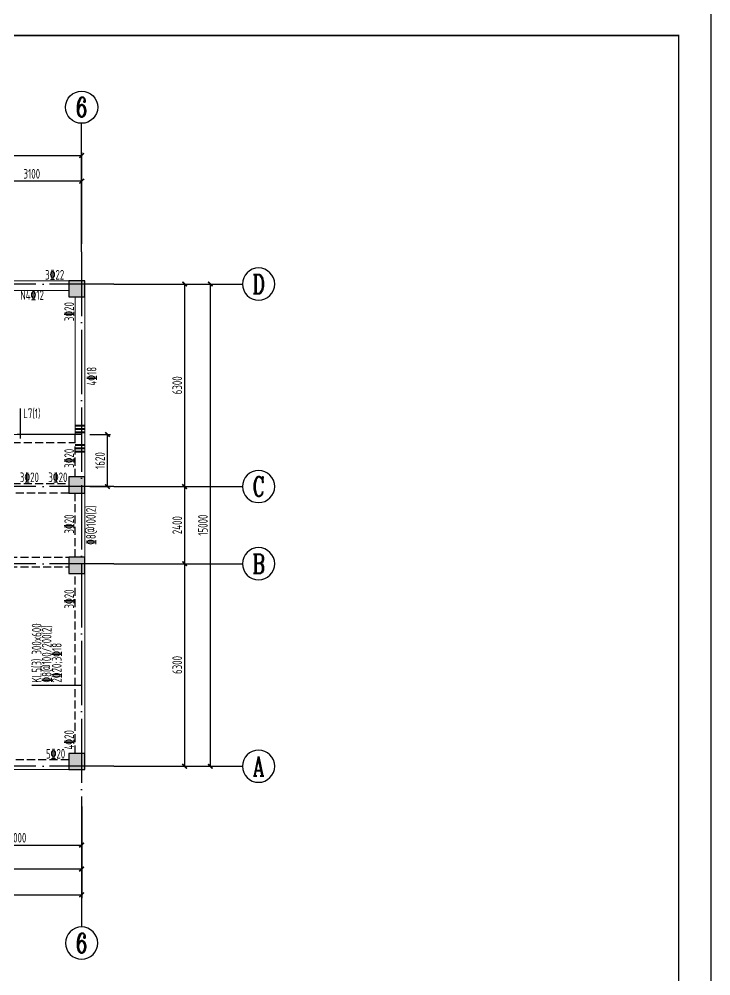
# Model space of a CAD drawing. Extents: x 9731685 to 18866768, y -962146 to 194094.
# Drawn here: x 9814956 to 9836457, y -192956 to -163194 of the extents above; entities that cross this region are included whole.
import ezdxf
from ezdxf.enums import TextEntityAlignment as Align

# ---------------------------------------------------------------- set-up
doc = ezdxf.new("R2010")
doc.units = 0
doc.header["$LTSCALE"] = 1000
for name, pattern in [('3', [500, 300, -200]), ('DASH', [0.35, 0.25, -0.1]), ('DOTE', [2.42, 2, -0.2, 0.02, -0.2])]:
    doc.linetypes.add(name, pattern=pattern)
doc.layers.get('0').update_dxf_attribs({"linetype": 'CONTINUOUS'})
doc.layers.get('Defpoints').update_dxf_attribs({"linetype": 'CONTINUOUS'})
for name, color, linetype in [('AXIS', 1, 'DOTE'), ('AXIS_DIM', 3, 'CONTINUOUS'), ('AXIS_NUM', 7, 'CONTINUOUS'), ('BORDER', 7, 'CONTINUOUS'), ('COLU', 7, 'CONTINUOUS'), ('DIM', 3, 'CONTINUOUS'), ('柱涂实', 54, 'CONTINUOUS'), ('梁虚线', 134, '3')]:
    doc.layers.add(name, color=color, linetype=linetype)
for name, color, linetype, lineweight in [('梁', 4, 'CONTINUOUS', 18), ('梁原位标注', 7, 'CONTINUOUS', 25), ('梁原位标注竖向', 7, 'CONTINUOUS', 25), ('梁集中标注', 2, 'CONTINUOUS', 25), ('梁集中标注竖向', 2, 'CONTINUOUS', 25), ('次梁箍筋', 1, 'CONTINUOUS', 40)]:
    doc.layers.add(name, color=color, linetype=linetype, lineweight=lineweight)
doc.styles.add('TSSD_Axis', font='Complex.shx', dxfattribs={"width": 0.7, "bigfont": 'hztxt.shx'})
doc.styles.add('TSSD_Dimension', font='Tssdeng.shx', dxfattribs={"width": 0.7, "bigfont": 'hztxt.shx'})
doc.styles.add('TSSD_Rein', font='Tssdeng.shx', dxfattribs={"width": 0.7, "bigfont": 'hztxt.shx'})
doc.dimstyles.new('TSSD_100_100$0', dxfattribs={"dimtxt": 300, "dimasz": 100, "dimexe": 100, "dimexo": 250, "dimgap": 80, "dimtad": 1, "dimdec": 0, "dimzin": 0, "dimdsep": 46, "dimtxsty": 'TSSD_Dimension', "dimblk1": 'ARCHTICK', "dimblk2": 'ARCHTICK', "dimsah": 1, "dimcen": 0, "dimclrd": 3, "dimclre": 256, "dimclrt": 7, "dimadec": 1, "dimazin": 0, "dimtfac": 1, "dimtdec": 0, "dimtix": 1, "dimtmove": 2, "dimatfit": 3, "dimldrblk": 'ARCHTICK', "dimfxl": 1, "dimtolj": 1, "dimtzin": 0, "dimarcsym": 0})

# ---------------------------------------------------------------- blocks, each defined once
blk = doc.blocks.new('ts_axno')
at = {"color": 0, "linetype": 'ByBlock', "lineweight": -2}
blk.add_circle((0, 0), 0.5, dxfattribs=at)
at = {"color": 0, "linetype": 'ByBlock', "lineweight": -2, "style": 'TSSD_Axis', "width": 0.7}
blk.add_attdef('A', text='', height=0.6, dxfattribs=at).set_placement((0, 0), align=Align.MIDDLE_CENTER)
blk = doc.blocks.new('_ArchTick')
at = {"color": 0, "linetype": 'ByBlock', "const_width": 0.5}
blk.add_lwpolyline([(-0.71, -0.71), (0.71, 0.71)], dxfattribs=at)
blk = doc.blocks.new('*D26')
at = {"layer": 'AXIS_DIM', "lineweight": -2}
for p, q in [((9813799, -170185), (9813799, -168135)), ((9816899, -170185), (9816899, -168135))]:
    blk.add_line(p, q, dxfattribs=at)
at = {"layer": 'AXIS_DIM', "color": 3, "lineweight": -2}
blk.add_line((9816899, -168235), (9813799, -168235), dxfattribs=at)
at = {"layer": 'Defpoints', "color": 0}
for p in [(9813799, -168235), (9813799, -170435), (9816899, -170435)]:
    blk.add_point(p, dxfattribs=at)
at = {"layer": 'AXIS_DIM', "color": 3, "lineweight": -2, "xscale": 100, "yscale": 100, "zscale": 100, "rotation": 180}
blk.add_blockref('_ArchTick', (9813799, -168235), dxfattribs=at)
at = {"layer": 'AXIS_DIM', "color": 3, "lineweight": -2, "xscale": 100, "yscale": 100, "zscale": 100}
blk.add_blockref('_ArchTick', (9816899, -168235), dxfattribs=at)
at = {"layer": 'AXIS_DIM', "color": 7, "insert": (9815349, -168005), "char_height": 300, "attachment_point": 5, "style": 'TSSD_Dimension'}
blk.add_mtext('\\A1;3100', dxfattribs=at)
blk = doc.blocks.new('*D31')
at = {"layer": 'AXIS_DIM', "lineweight": -2}
for p, q in [((9794899, -170185), (9794899, -167335)), ((9816899, -170185), (9816899, -167335))]:
    blk.add_line(p, q, dxfattribs=at)
at = {"layer": 'AXIS_DIM', "color": 3, "lineweight": -2}
blk.add_line((9794899, -167435), (9816899, -167435), dxfattribs=at)
at = {"layer": 'Defpoints', "color": 0}
for p in [(9816899, -167435), (9794899, -170435), (9816899, -170435)]:
    blk.add_point(p, dxfattribs=at)
at = {"layer": 'AXIS_DIM', "color": 3, "lineweight": -2, "xscale": 100, "yscale": 100, "zscale": 100, "rotation": 180}
blk.add_blockref('_ArchTick', (9794899, -167435), dxfattribs=at)
at = {"layer": 'AXIS_DIM', "color": 3, "lineweight": -2, "xscale": 100, "yscale": 100, "zscale": 100}
blk.add_blockref('_ArchTick', (9816899, -167435), dxfattribs=at)
at = {"layer": 'AXIS_DIM', "color": 7, "insert": (9805899, -167205), "char_height": 300, "attachment_point": 5, "style": 'TSSD_Dimension'}
blk.add_mtext('\\A1;22000', dxfattribs=at)
blk = doc.blocks.new('*D36')
at = {"layer": 'AXIS_DIM', "lineweight": -2}
for p, q in [((9809499, -187685), (9809499, -189735)), ((9816899, -187685), (9816899, -189735))]:
    blk.add_line(p, q, dxfattribs=at)
at = {"layer": 'AXIS_DIM', "color": 3, "lineweight": -2}
blk.add_line((9816899, -189635), (9809499, -189635), dxfattribs=at)
at = {"layer": 'Defpoints', "color": 0}
for p in [(9809499, -187435), (9816899, -187435), (9809499, -189635)]:
    blk.add_point(p, dxfattribs=at)
at = {"layer": 'AXIS_DIM', "color": 3, "lineweight": -2, "xscale": 100, "yscale": 100, "zscale": 100, "rotation": 180}
blk.add_blockref('_ArchTick', (9809499, -189635), dxfattribs=at)
at = {"layer": 'AXIS_DIM', "color": 3, "lineweight": -2, "xscale": 100, "yscale": 100, "zscale": 100}
blk.add_blockref('_ArchTick', (9816899, -189635), dxfattribs=at)
at = {"layer": 'AXIS_DIM', "color": 7, "insert": (9813199, -189405), "char_height": 300, "attachment_point": 5, "style": 'TSSD_Dimension'}
blk.add_mtext('\\A1;7400', dxfattribs=at)
blk = doc.blocks.new('*D39')
at = {"layer": 'AXIS_DIM', "lineweight": -2}
for p, q in [((9794899, -187685), (9794899, -190535)), ((9816899, -187685), (9816899, -190535))]:
    blk.add_line(p, q, dxfattribs=at)
at = {"layer": 'AXIS_DIM', "color": 3, "lineweight": -2}
blk.add_line((9794899, -190435), (9816899, -190435), dxfattribs=at)
at = {"layer": 'Defpoints', "color": 0}
for p in [(9794899, -187435), (9816899, -187435), (9816899, -190435)]:
    blk.add_point(p, dxfattribs=at)
at = {"layer": 'AXIS_DIM', "color": 3, "lineweight": -2, "xscale": 100, "yscale": 100, "zscale": 100, "rotation": 180}
blk.add_blockref('_ArchTick', (9794899, -190435), dxfattribs=at)
at = {"layer": 'AXIS_DIM', "color": 3, "lineweight": -2, "xscale": 100, "yscale": 100, "zscale": 100}
blk.add_blockref('_ArchTick', (9816899, -190435), dxfattribs=at)
at = {"layer": 'AXIS_DIM', "color": 7, "insert": (9805899, -190205), "char_height": 300, "attachment_point": 5, "style": 'TSSD_Dimension'}
blk.add_mtext('\\A1;22000', dxfattribs=at)
blk = doc.blocks.new('*D40')
at = {"layer": 'AXIS_DIM', "lineweight": -2}
for p, q in [((9818149, -171435), (9820199, -171435)), ((9818149, -177735), (9820199, -177735))]:
    blk.add_line(p, q, dxfattribs=at)
at = {"layer": 'AXIS_DIM', "color": 3, "lineweight": -2}
blk.add_line((9820099, -171435), (9820099, -177735), dxfattribs=at)
at = {"layer": 'Defpoints', "color": 0}
for p in [(9817899, -171435), (9817899, -177735), (9820099, -177735)]:
    blk.add_point(p, dxfattribs=at)
at = {"layer": 'AXIS_DIM', "color": 3, "lineweight": -2, "xscale": 100, "yscale": 100, "zscale": 100}
for p, rotation in [((9820099, -171435), 90), ((9820099, -177735), 270)]:
    blk.add_blockref('_ArchTick', p, dxfattribs=dict(at, rotation=rotation))
at = {"layer": 'AXIS_DIM', "color": 7, "insert": (9819869, -174585), "char_height": 300, "attachment_point": 5, "rotation": 90, "style": 'TSSD_Dimension'}
blk.add_mtext('\\A1;6300', dxfattribs=at)
blk = doc.blocks.new('*D41')
at = {"layer": 'AXIS_DIM', "lineweight": -2}
for p, q in [((9818149, -177735), (9820199, -177735)), ((9818149, -180135), (9820199, -180135))]:
    blk.add_line(p, q, dxfattribs=at)
at = {"layer": 'AXIS_DIM', "color": 3, "lineweight": -2}
blk.add_line((9820099, -177735), (9820099, -180135), dxfattribs=at)
at = {"layer": 'Defpoints', "color": 0}
for p in [(9817899, -177735), (9817899, -180135), (9820099, -180135)]:
    blk.add_point(p, dxfattribs=at)
at = {"layer": 'AXIS_DIM', "color": 3, "lineweight": -2, "xscale": 100, "yscale": 100, "zscale": 100}
for p, rotation in [((9820099, -177735), 90), ((9820099, -180135), 270)]:
    blk.add_blockref('_ArchTick', p, dxfattribs=dict(at, rotation=rotation))
at = {"layer": 'AXIS_DIM', "color": 7, "insert": (9819869, -178935), "char_height": 300, "attachment_point": 5, "rotation": 90, "style": 'TSSD_Dimension'}
blk.add_mtext('\\A1;2400', dxfattribs=at)
blk = doc.blocks.new('*D42')
at = {"layer": 'AXIS_DIM', "lineweight": -2}
for p, q in [((9818149, -180135), (9820199, -180135)), ((9818149, -186435), (9820199, -186435))]:
    blk.add_line(p, q, dxfattribs=at)
at = {"layer": 'AXIS_DIM', "color": 3, "lineweight": -2}
blk.add_line((9820099, -180135), (9820099, -186435), dxfattribs=at)
at = {"layer": 'Defpoints', "color": 0}
for p in [(9817899, -180135), (9817899, -186435), (9820099, -186435)]:
    blk.add_point(p, dxfattribs=at)
at = {"layer": 'AXIS_DIM', "color": 3, "lineweight": -2, "xscale": 100, "yscale": 100, "zscale": 100}
for p, rotation in [((9820099, -180135), 90), ((9820099, -186435), 270)]:
    blk.add_blockref('_ArchTick', p, dxfattribs=dict(at, rotation=rotation))
at = {"layer": 'AXIS_DIM', "color": 7, "insert": (9819869, -183285), "char_height": 300, "attachment_point": 5, "rotation": 90, "style": 'TSSD_Dimension'}
blk.add_mtext('\\A1;6300', dxfattribs=at)
blk = doc.blocks.new('*D43')
at = {"layer": 'AXIS_DIM', "lineweight": -2}
for p, q in [((9818149, -171435), (9820999, -171435)), ((9818149, -186435), (9820999, -186435))]:
    blk.add_line(p, q, dxfattribs=at)
at = {"layer": 'AXIS_DIM', "color": 3, "lineweight": -2}
blk.add_line((9820899, -186435), (9820899, -171435), dxfattribs=at)
at = {"layer": 'Defpoints', "color": 0}
for p in [(9817899, -171435), (9820899, -171435), (9817899, -186435)]:
    blk.add_point(p, dxfattribs=at)
at = {"layer": 'AXIS_DIM', "color": 3, "lineweight": -2, "xscale": 100, "yscale": 100, "zscale": 100}
for p, rotation in [((9820899, -171435), 90), ((9820899, -186435), 270)]:
    blk.add_blockref('_ArchTick', p, dxfattribs=dict(at, rotation=rotation))
at = {"layer": 'AXIS_DIM', "color": 7, "insert": (9820669, -178935), "char_height": 300, "attachment_point": 5, "rotation": 90, "style": 'TSSD_Dimension'}
blk.add_mtext('\\A1;15000', dxfattribs=at)
blk = doc.blocks.new('*D147')
at = {"layer": 'Defpoints', "color": 0}
for p in [(9816899, -176115), (9817699, -176115), (9816899, -177735)]:
    blk.add_point(p, dxfattribs=at)
at = {"layer": 'DIM', "lineweight": -2}
for p, q in [((9817149, -176115), (9817799, -176115)), ((9817149, -177735), (9817799, -177735))]:
    blk.add_line(p, q, dxfattribs=at)
at = {"layer": 'DIM', "color": 3, "lineweight": -2}
blk.add_line((9817699, -177735), (9817699, -176115), dxfattribs=at)
at = {"layer": 'DIM', "color": 3, "lineweight": -2, "xscale": 100, "yscale": 100, "zscale": 100}
for p, rotation in [((9817699, -176115), 90), ((9817699, -177735), 270)]:
    blk.add_blockref('_ArchTick', p, dxfattribs=dict(at, rotation=rotation))
at = {"layer": 'DIM', "color": 7, "insert": (9817469, -176925), "char_height": 300, "attachment_point": 5, "rotation": 90, "style": 'TSSD_Dimension'}
blk.add_mtext('\\A1;1620', dxfattribs=at)
blk = doc.blocks.new('*D155')
at = {"layer": 'Defpoints', "color": 0}
for p in [(9812899, -188535), (9816899, -188535), (9816899, -188888)]:
    blk.add_point(p, dxfattribs=at)
at = {"layer": 'DIM', "lineweight": -2}
for p, q in [((9812899, -188785), (9812899, -188988)), ((9816899, -188785), (9816899, -188988))]:
    blk.add_line(p, q, dxfattribs=at)
at = {"layer": 'DIM', "color": 3, "lineweight": -2}
blk.add_line((9812899, -188888), (9816899, -188888), dxfattribs=at)
at = {"layer": 'DIM', "color": 3, "lineweight": -2, "xscale": 100, "yscale": 100, "zscale": 100, "rotation": 180}
blk.add_blockref('_ArchTick', (9812899, -188888), dxfattribs=at)
at = {"layer": 'DIM', "color": 3, "lineweight": -2, "xscale": 100, "yscale": 100, "zscale": 100}
blk.add_blockref('_ArchTick', (9816899, -188888), dxfattribs=at)
at = {"layer": 'DIM', "color": 7, "insert": (9814899, -188658), "char_height": 300, "attachment_point": 5, "style": 'TSSD_Dimension'}
blk.add_mtext('\\A1;4000', dxfattribs=at)

msp = doc.modelspace()

# ---------------------------------------------------------------- hatches: boundary and pattern name
at = {"layer": '柱涂实'}
for points in [[(9816998.5, -171835.1), (9816998.5, -171335.1), (9816498.5, -171335.1), (9816498.5, -171835.1)], [(9816998.5, -177935.1), (9816998.5, -177435.1), (9816498.5, -177435.1), (9816498.5, -177935.1)], [(9816998.5, -180435.1), (9816998.5, -179935.1), (9816498.5, -179935.1), (9816498.5, -180435.1)], [(9816998.5, -186535.1), (9816998.5, -186035.1), (9816498.5, -186035.1), (9816498.5, -186535.1)]]:
    msp.add_hatch(color=256, dxfattribs=at).paths.add_polyline_path(points)

# ---------------------------------------------------------------- linework, layer by layer
at = {"layer": 'AXIS'}
for p, q in [((9816898.5, -170435.1, 0), (9816898.5, -187435.1, 0)), ((9817898.5, -171435.1, 0), (9793898.5, -171435.1, 0)), ((9816898.5, -176115.1, 0), (9813798.5, -176115.1, 0)), ((9817898.5, -177735.1, 0), (9793898.5, -177735.1, 0)), ((9817898.5, -180135.1, 0), (9793898.5, -180135.1, 0)), ((9817898.5, -186435.1, 0), (9793898.5, -186435.1, 0))]:
    msp.add_line(p, q, dxfattribs=at)
at = {"layer": 'AXIS_NUM'}
for p, q in [((9816898.5, -170435.1, 0), (9816898.5, -166435.1, 0)), ((9817898.5, -171435.1, 0), (9821898.5, -171435.1, 0)), ((9817898.5, -177735.1, 0), (9821898.5, -177735.1, 0)), ((9817898.5, -180135.1, 0), (9821898.5, -180135.1, 0)), ((9817898.5, -186435.1, 0), (9821898.5, -186435.1, 0)), ((9816898.5, -187435.1, 0), (9816898.5, -191435.1, 0))]:
    msp.add_line(p, q, dxfattribs=at)
at = {"layer": 'BORDER'}
msp.add_lwpolyline([(9777056.8, -204706.3), (9777056.8, -162706.3), (9836456.8, -162706.3), (9836456.8, -204706.3)], close=True, dxfattribs=at)
at = {"layer": 'BORDER', "const_width": 50}
msp.add_lwpolyline([(9779556.8, -203706.3), (9779556.8, -163706.3), (9835456.8, -163706.3), (9835456.8, -203706.3)], close=True, dxfattribs=at)
at = {"layer": 'COLU', "ltscale": 1}
for points in [[(9816998.5, -171835.1), (9816998.5, -171335.1), (9816498.5, -171335.1), (9816498.5, -171835.1)], [(9816998.5, -177935.1), (9816998.5, -177435.1), (9816498.5, -177435.1), (9816498.5, -177935.1)], [(9816998.5, -180435.1), (9816998.5, -179935.1), (9816498.5, -179935.1), (9816498.5, -180435.1)], [(9816998.5, -186535.1), (9816998.5, -186035.1), (9816498.5, -186035.1), (9816498.5, -186535.1)]]:
    msp.add_lwpolyline(points, close=True, dxfattribs=at)
at = {"layer": '柱涂实', "linetype": 'Continuous'}
for points in [[(9816998.5, -171835.1), (9816998.5, -171335.1), (9816498.5, -171335.1), (9816498.5, -171835.1)], [(9816998.5, -177935.1), (9816998.5, -177435.1), (9816498.5, -177435.1), (9816498.5, -177935.1)], [(9816998.5, -180435.1), (9816998.5, -179935.1), (9816498.5, -179935.1), (9816498.5, -180435.1)], [(9816998.5, -186535.1), (9816998.5, -186035.1), (9816498.5, -186035.1), (9816498.5, -186535.1)]]:
    msp.add_lwpolyline(points, close=True, dxfattribs=at)
at = {"layer": '梁', "ltscale": 1}
for p, q in [((9814048.5, -171335.1), (9816498.5, -171335.1)), ((9814048.5, -171635.1), (9816498.5, -171635.1)), ((9816698.5, -176115.1), (9816698.5, -171835.1)), ((9816998.5, -171835.1, 0), (9816998.5, -177435.1, 0)), ((9814048.5, -176115.1), (9816698.5, -176115.1)), ((9816998.5, -177935.1, 0), (9816998.5, -179935.1, 0)), ((9816998.5, -180435.1, 0), (9816998.5, -186035.1, 0)), ((9812998.5, -186535.1), (9816498.5, -186535.1))]:
    msp.add_line(p, q, dxfattribs=at)
at = {"layer": '梁虚线', "linetype": 'DASH', "ltscale": 1}
for p, q in [((9816698.5, -177435.1), (9816698.5, -176115.1)), ((9814048.5, -176365.1), (9816698.5, -176365.1)), ((9814048.5, -177635.1), (9816498.5, -177635.1)), ((9816498.5, -177935.1, 0), (9814048.5, -177935.1, 0)), ((9816698.5, -179935.1), (9816698.5, -177935.1)), ((9809748.5, -179935.1), (9816498.5, -179935.1)), ((9809748.5, -180235.1), (9816498.5, -180235.1)), ((9816698.5, -186035.1), (9816698.5, -180435.1)), ((9816498.5, -186235.1, 0), (9809748.5, -186235.1, 0))]:
    msp.add_line(p, q, dxfattribs=at)
at = {"layer": '梁集中标注', "color": 21, "linetype": 'Continuous', "ltscale": 1}
msp.add_line((9814993.8, -176240.1, 0), (9814993.8, -175306, 0), dxfattribs=at)
at = {"layer": '梁集中标注竖向', "linetype": 'Continuous', "ltscale": 1}
msp.add_line((9816898.5, -183923.6, 0), (9815348.6, -183923.6, 0), dxfattribs=at)
at = {"layer": '次梁箍筋', "linetype": 'Continuous', "ltscale": 1}
for p, q in [((9816698.5, -175840.1), (9816998.5, -175840.1)), ((9816698.5, -175940.1), (9816998.5, -175940.1)), ((9816698.5, -176040.1), (9816998.5, -176040.1)), ((9816698.5, -176440.1), (9816998.5, -176440.1)), ((9816698.5, -176540.1), (9816998.5, -176540.1)), ((9816698.5, -176640.1), (9816998.5, -176640.1))]:
    msp.add_line(p, q, dxfattribs=at)

# ---------------------------------------------------------------- block references
at = {"layer": 'AXIS_NUM'}
ref = msp.add_blockref('ts_axno', (9816898.5, -165935.1, 0), dxfattribs=dict(at, xscale=1000, yscale=1000, zscale=1000))
ref.add_attrib('6', '6', dxfattribs={"height": 600, "style": 'TSSD_Axis', "width": 0.7}).set_placement((9816898.5, -165935.1, 0), align=Align.MIDDLE_CENTER)
ref = msp.add_blockref('ts_axno', (9822398.5, -171435.1, 0), dxfattribs=dict(at, xscale=-1000, yscale=1000, zscale=1000))
ref.add_attrib('D', 'D', dxfattribs={"height": 600, "style": 'TSSD_Axis', "width": 0.7}).set_placement((9822398.5, -171435.1, 0), align=Align.MIDDLE_CENTER)
ref = msp.add_blockref('ts_axno', (9822398.5, -177735.1, 0), dxfattribs=dict(at, xscale=-1000, yscale=1000, zscale=1000))
ref.add_attrib('C', 'C', dxfattribs={"height": 600, "style": 'TSSD_Axis', "width": 0.7}).set_placement((9822398.5, -177735.1, 0), align=Align.MIDDLE_CENTER)
ref = msp.add_blockref('ts_axno', (9822398.5, -180135.1, 0), dxfattribs=dict(at, xscale=-1000, yscale=1000, zscale=1000))
ref.add_attrib('B', 'B', dxfattribs={"height": 600, "style": 'TSSD_Axis', "width": 0.7}).set_placement((9822398.5, -180135.1, 0), align=Align.MIDDLE_CENTER)
ref = msp.add_blockref('ts_axno', (9822398.5, -186435.1, 0), dxfattribs=dict(at, xscale=-1000, yscale=1000, zscale=1000))
ref.add_attrib('A', 'A', dxfattribs={"height": 600, "style": 'TSSD_Axis', "width": 0.7}).set_placement((9822398.5, -186435.1, 0), align=Align.MIDDLE_CENTER)
ref = msp.add_blockref('ts_axno', (9816898.5, -191935.1, 0), dxfattribs=dict(at, xscale=-1000, yscale=1000, zscale=1000, rotation=180))
ref.add_attrib('6', '6', dxfattribs={"height": 600, "style": 'TSSD_Axis', "width": 0.7}).set_placement((9816898.5, -191935.1, 0), align=Align.MIDDLE_CENTER)

# ---------------------------------------------------------------- texts
at = {"layer": '梁原位标注', "style": 'TSSD_Rein', "width": 0.7}
for s, p in [('3%%13222', (9816357.5, -171296.3)), ('3%%13220', (9816456.5, -177596.3)), ('5%%13220', (9816387.1, -186196.3))]:
    msp.add_text(s, height=300, dxfattribs=at).set_placement(p, align=Align.RIGHT)
msp.add_text('N4%%13212', height=300, dxfattribs=at).set_placement((9815357, -171627.8), align=Align.TOP_CENTER)
msp.add_text('3%%13220', height=300, dxfattribs=at).set_placement((9815273.5, -177596.3), align=Align.CENTER)
at = {"layer": '梁原位标注竖向', "style": 'TSSD_Rein', "width": 0.7}
for s, p in [('3%%13220', (9816659.8, -171994.5)), ('4%%13218', (9817358.8, -174011.1)), ('3%%13220', (9816659.8, -176558.1)), ('3%%13220', (9816659.8, -178603.9)), ('3%%13220', (9816659.8, -180935.4))]:
    msp.add_text(s, height=300, rotation=90, dxfattribs=at).set_placement(p, align=Align.RIGHT)
msp.add_text('%%1328@100(2)', height=300, rotation=90, dxfattribs=at).set_placement((9817037.3, -178935.1), align=Align.TOP_CENTER)
msp.add_text('4%%13220', height=300, rotation=90, dxfattribs=at).set_placement((9816659.8, -185915))
at = {"layer": '梁集中标注', "color": 21, "style": 'TSSD_Rein', "width": 0.7}
msp.add_text('L7(1)', height=300, dxfattribs=at).set_placement((9815082.8, -175606))
at = {"layer": '梁集中标注竖向', "style": 'TSSD_Rein', "width": 0.7}
for s, p in [('KL5(3) 300x600', (9815648.6, -183834.6)), ('%%1328@100/200(2)', (9815961.5, -183834.6, 0)), ('2%%13220;3%%13218', (9816274.4, -183834.6, 0))]:
    msp.add_text(s, height=300, rotation=90, dxfattribs=at).set_placement(p)

# ---------------------------------------------------------------- dimensions: what is measured, and where the dimension line sits
at = {"layer": 'AXIS_DIM'}
for base, p1, p2, picture, middle in [((9816898.5, -167435.1, 0), (9794898.5, -170435.1, 0), (9816898.5, -170435.1, 0), '*D31', (9805898.5, -167205.1, 0)), ((9813798.5, -168235.1, 0), (9816898.5, -170435.1, 0), (9813798.5, -170435.1, 0), '*D26', (9815348.5, -168005.1, 0)), ((9816898.5, -190435.1, 0), (9794898.5, -187435.1, 0), (9816898.5, -187435.1, 0), '*D39', (9805898.5, -190205.1, 0)), ((9809498.5, -189635.1, 0), (9816898.5, -187435.1, 0), (9809498.5, -187435.1, 0), '*D36', (9813198.5, -189405.1, 0))]:
    dim = msp.add_linear_dim(base=base, p1=p1, p2=p2, dimstyle='TSSD_100_100$0', dxfattribs=at)
    dim.commit()
    dim.dimension.update_dxf_attribs({"geometry": picture, "text_midpoint": middle})
for base, p1, p2, picture, middle in [((9820098.5, -177735.1, 0), (9817898.5, -171435.1, 0), (9817898.5, -177735.1, 0), '*D40', (9819868.5, -174585.1, 0)), ((9820898.5, -171435.1, 0), (9817898.5, -186435.1, 0), (9817898.5, -171435.1, 0), '*D43', (9820668.5, -178935.1, 0)), ((9820098.5, -180135.1, 0), (9817898.5, -177735.1, 0), (9817898.5, -180135.1, 0), '*D41', (9819868.5, -178935.1, 0)), ((9820098.5, -186435.1, 0), (9817898.5, -180135.1, 0), (9817898.5, -186435.1, 0), '*D42', (9819868.5, -183285.1, 0))]:
    dim = msp.add_linear_dim(base=base, p1=p1, p2=p2, angle=90, dimstyle='TSSD_100_100$0', dxfattribs=at)
    dim.commit()
    dim.dimension.update_dxf_attribs({"geometry": picture, "text_midpoint": middle})
at = {"layer": 'DIM'}
dim = msp.add_linear_dim(base=(9817698.5, -176115.1, 0), p1=(9816898.5, -177735.1, 0), p2=(9816898.5, -176115.1, 0), angle=90, dimstyle='TSSD_100_100$0', dxfattribs=at)
dim.commit()
dim.dimension.update_dxf_attribs({"geometry": '*D147', "text_midpoint": (9817468.5, -176925.1, 0)})
dim = msp.add_linear_dim(base=(9816898.5, -188888.3, 0), p1=(9812898.5, -188535.1, 0), p2=(9816898.5, -188535.1, 0), dimstyle='TSSD_100_100$0', dxfattribs=at)
dim.commit()
dim.dimension.update_dxf_attribs({"geometry": '*D155', "text_midpoint": (9814898.5, -188658.3, 0)})

doc.saveas('drawing.dxf')
